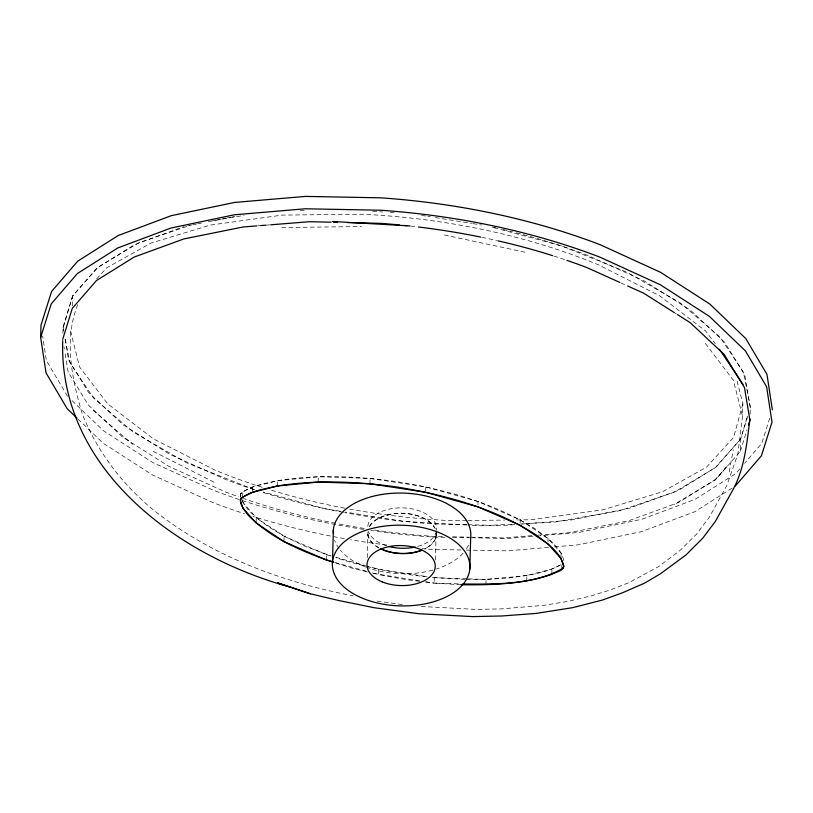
<?xml version="1.0" encoding="UTF-8"?>
<svg xmlns="http://www.w3.org/2000/svg" width="813" height="813" viewBox="0 0 813 813"><rect width="100%" height="100%" fill="white"/><g stroke="black" fill="none" stroke-linecap="round" stroke-linejoin="round"><path stroke-width="0.61" stroke-dasharray="4.07 3.05" d="M62.906 333.259L63.058 326.928L72.631 295.983L96.808 268.158L134.521 244.683L184.134 226.563M77.743 304.692C63.658 339.783 71.92 378.807 82.235 413.736C96.351 449.782 120.111 481.387 149.307 506.611C207.396 554.456 279.855 581.661 353.086 595.848M72.357 305.891L72.631 295.983L98.21 267.071L138.901 242.752L189.764 225.465M240.729 496.763L240.821 493.562C250.922 485.107 265.129 483.765 277.477 480.666C317.355 474.223 358.106 476.164 397.953 481.814C446.124 489.792 494.619 502.922 536.102 529.487C546.854 537.891 560.665 546.499 563.856 560.736M242.335 497.322L242.487 491.987L252.396 487.109L277.477 480.666L318.3 476.733L370.108 478.42L425.829 486.906L478.044 501.509L520.239 519.934L548.104 538.562L561.112 553.145L562.484 556.946M252.274 491.377L252.396 487.109M256.146 521.865L256.268 517.596L244.073 503.918M277.324 486.001L277.477 480.666M283.981 541.57L284.133 536.224C268.92 525.076 248.808 516.834 241.065 498.288C240.374 496.072 239.937 493.217 242.487 491.987L240.628 494.07M318.147 482.068L318.3 476.733M326.186 559.994L326.328 554.649L284.133 536.224L268.27 526.672L256.268 517.596M367.252 557.555L367.974 531.59A34.136 20.01 1.6 0 0 378.573 547.525M369.966 483.755L370.108 478.42M419.579 581.305L406.266 579.679L378.391 574.598L378.543 569.252L366.673 565.939M425.717 491.174L425.829 486.906M460.971 584.75L434.112 583.084L434.264 577.738L431.835 577.372M435.412 559.974L436.103 535.239M436.429 535.259L436.551 530.991M477.953 504.71L478.044 501.509M485.92 584.771L486.072 579.425C511.143 576.417 538.297 577.291 561.041 564.679M520.147 523.135L520.239 519.934M526.753 580.828L526.895 575.492L551.976 569.049L560.899 564.669M548.013 541.763L548.104 538.562M551.834 574.385L551.976 569.049M560.96 558.49L561.112 553.145M561.732 569.517L561.854 565.248M538.176 535.147L569.537 532.657L628.866 520.696L678.479 502.576L716.192 479.101L740.369 451.276L740.714 438.898L747.462 416.144M421.236 606.478L475.442 609.374L501.286 608.907L543.653 605.35L567.657 601.417L591.478 595.817L610.715 589.842L629.364 582.464L658.672 566.549L680.014 550.492L696.578 534.09L709.322 517.231L726.659 485.849L737.747 454.497L742.543 416.205L742.889 403.827L736.446 378.594M750.114 414.142L750.297 406.571L743.387 372.069L719.8 336.887L680.257 302.883L627.616 272.579M240.821 493.562L240.506 495.432M729.21 471.916L733.275 449.762M742.889 403.827L733.621 437.384L706.538 467.129L662.473 491.774L603.012 509.802L531.245 519.751L513.511 519.964M72.631 295.983L63.048 328.31L63.536 330.779M520.97 524.161L569.883 520.269L629.211 508.318L678.825 490.198L716.538 466.713L740.714 438.898L748.072 415.097M740.369 451.276L746.995 429.853M769.708 418.197L761.761 443.4L744.637 463.278M739.739 468.959L735.663 473.684L695.176 499.324L642.087 519.202L578.704 532.454L540.147 535.737M740.714 438.898L715.135 467.81L674.444 492.129L620.034 510.625L554.364 522.119L521.916 523.745M714.79 480.188L727.574 465.727L714.79 480.188L674.099 504.507M96.656 278.91L106.808 267.751L150.872 243.107L210.333 225.079L282.101 215.12L361.887 214.205A464.66 272.457 1.6 0 1 598.409 264.794L659.78 295.912L705.674 331.033L715.257 343.604M732.117 488.095L694.83 511.712L641.742 531.59L578.358 544.832L553.48 546.946M187.844 225.821L191.553 225.069M192.783 224.825L196.492 224.073M197.732 223.829L201.441 223.077M212.559 220.831L216.268 220.089M217.508 219.835L221.217 219.093M222.457 218.839L226.156 218.097M227.396 217.843L231.105 217.101M232.345 216.847L234.815 216.349M208.179 221.654L214.378 220.567M215.618 220.353L244.113 215.364M526.895 575.492L508.237 578.013L486.072 579.425L466.113 579.415M532.678 536.367L507.8 538.48L472.658 537.81M548.501 547.373L507.454 550.868L466.032 550.076M258.168 225.79L260.678 225.597M265.699 225.191L270.709 224.794M514.7 524.659L503.41 525.554L468.064 524.741M531.905 535.645L503.064 537.932L470.239 537.18M300.16 210.699L306.399 210.384M511.936 524.243L480.737 525.808L468.207 525.086M281.755 227.508L361.541 226.583M466.662 520.503L451.459 520.676A464.66 272.457 1.6 0 1 349.732 509.101M467.922 520.483L504.649 520.066M464.863 579.415L431.835 577.443M445.036 537.281L432.486 537.037A496.286 291.003 1.6 0 1 370.87 530.472M452.567 537.423L471.398 537.789M461.012 549.974L432.14 549.425A496.286 291.003 1.6 0 1 422.038 548.663M466.804 524.71L432.709 523.918A477.18 279.804 1.6 0 1 344.682 512.607M442.465 536.539L432.364 536.306A477.18 279.804 1.6 0 1 372.964 529.781M452.567 536.773L468.979 537.149M425.636 582.047L434.112 583.084L460.016 583.917M434.264 577.738L467.119 578.815M468.379 578.856L486.072 579.425M372.7 211.38L382.73 211.959M390.24 212.396L394 212.61M466.957 525.015L403.055 521.336L345.484 512.078M426.998 576.854C396.114 573.541 365.454 567.423 335.942 557.688M377.13 601.122L402.933 604.618M378.543 569.252L426.988 576.63M373.482 573.389L419.579 580.858M425.636 581.783L434.112 583.084M421.561 215.354L426.561 216.156M427.811 216.36L430.321 216.766M435.321 217.569L471.621 223.402M472.871 223.605L481.631 225.008M340.474 511.275L325.454 508.867L263.087 492.007M444.305 234.957L524.842 252.182M367.354 571.874L351.409 567.952L334.59 562.647M493.999 227.67L561.265 245.841L626.518 271.949M254.53 489.7L186.827 462.932L133.088 431.998L93.546 397.994L69.959 362.811L65.02 338.167M284.133 536.224L303.645 545.716L331.074 555.98M335.82 557.312L365.484 565.604M334.682 562.372L367.466 571.539M372.324 572.891L378.391 574.598M326.328 554.649L331.135 556.173M620.868 282.904L626.559 285.465M153.22 451.347L214.591 482.465M674.292 312.578L676.406 313.909M93.2 410.372L132.743 444.376M72.032 400.606L103.495 430.799L152.712 462.526L213.026 490.097A496.286 291.003 1.6 0 0 364.671 529.548M77.977 419.03L103.149 443.176L152.366 474.904L212.681 502.475A496.286 291.003 1.6 0 0 244.561 513.765M705.328 343.421L733.336 380.159L742.543 416.205M67.53 396.297L46.392 360.545L42.672 336.084M241.888 499.223L243.26 503.013M70.457 331.054L79.664 367.1L107.672 403.837L153.566 438.959L214.937 470.077A464.66 272.457 1.6 0 0 263.402 487.739M750.287 407.953L744.84 375.24L724.617 342.182L690.501 310.231L643.977 280.78L587.077 255.119A477.18 279.804 1.6 0 0 513.948 232.203M63.058 326.928L63.871 331.775M65.081 339.041L68.505 359.641L88.729 392.689L122.844 424.64L169.368 454.091L226.268 479.761A477.18 279.804 1.6 0 0 254.418 489.69M63.922 346.572L64.329 349.001M65.131 353.848L68.16 372.019L88.383 405.077L122.499 437.028L169.023 466.479L225.923 492.139A477.18 279.804 1.6 0 0 238.666 496.814M364.254 528.44A477.18 279.804 1.6 0 1 336.887 523.552M335.647 523.308A477.18 279.804 1.6 0 1 243.372 498.471M343.432 512.373A477.18 279.804 1.6 0 1 261.634 491.997M436.418 530.97A34.461 20.203 1.6 0 1 417.587 546.438M386.541 545.797A34.461 20.203 1.6 0 1 368.431 531.509M367.791 526.235A34.461 20.203 1.6 0 1 404.254 507.942A34.461 20.203 1.6 0 1 436.571 529.924M436.103 531.031A34.461 20.203 1.6 0 1 424.894 548.958M378.98 548.013A34.461 20.203 1.6 0 1 367.649 531.58M369.356 526.428A34.461 20.203 1.6 0 1 403.207 513.237A34.461 20.203 1.6 0 1 435.382 528.948M386.764 545.035A496.286 291.003 1.6 0 1 350.647 539.72M344.346 538.623A496.286 291.003 1.6 0 1 253.056 516.479M410.748 226.126A477.18 279.804 1.6 0 1 417.069 226.847M481.946 237.335A477.18 279.804 1.6 0 1 496.672 240.516M553.775 256.024A477.18 279.804 1.6 0 1 565.736 259.957M492.129 227.051A477.18 279.804 1.6 0 1 495.798 227.864M503.095 229.551A477.18 279.804 1.6 0 1 512.749 231.898M344.702 508.166A464.66 272.457 1.6 0 1 269.54 489.66M436.124 533.155A34.136 20.01 1.6 0 1 424.671 548.816M369.661 526.489A34.136 20.01 1.6 0 1 402.303 513.399A34.136 20.01 1.6 0 1 434.569 527.972M468.44 545.157A68.81 40.345 1.6 0 1 466.073 549.334M463.085 553.135A68.81 40.345 1.6 0 1 436.439 568.998M432.801 570.076A68.81 40.345 1.6 0 1 367.395 567.647M366.287 567.24A68.81 40.345 1.6 0 1 340.505 550.34M338.991 548.409A68.81 40.345 1.6 0 1 334.641 540.269"/><path stroke-width="1.22" d="M77.083 418.167L67.184 408.675L46.046 372.923L40.65 337.466L40.996 325.088L51.585 291.481L77.682 261.197L118.17 235.546L171.258 215.669L234.642 202.427L305.546 196.4L380.86 197.833A496.286 291.003 1.6 0 1 600.319 244.784L660.634 272.355L709.851 304.082L745.816 338.584L766.954 374.336L772.35 409.793M332.476 561.885L333.371 529.741M469.802 569.242A68.81 40.345 1.6 0 0 370.382 528.907A68.81 40.345 1.6 0 0 363.238 598.551A68.81 40.345 1.6 0 0 469.802 569.242L470.697 537.098A68.81 40.345 1.6 0 0 403.167 493.085A68.81 40.345 1.6 0 0 333.269 533.247M333.391 562.261C302.599 551.732 270.963 538.673 247.924 514.883C244.774 510.259 239.429 505.015 240.678 498.897C250.77 490.452 264.977 489.111 277.324 486.001C317.202 479.568 357.954 481.499 397.801 487.15C445.981 495.137 494.467 508.257 535.96 534.822C546.702 543.226 560.513 551.834 563.704 566.072C563.307 571.478 555.299 571.895 551.834 574.385C522.688 584.242 491.459 585.136 460.971 584.75M749.952 418.949C746.893 442.689 744.81 467.251 733.458 488.806L715.359 521.407L702.839 538.074L686.121 554.842L660.288 573.856L644.577 583.124L622.565 592.758L602.108 600.146L572.728 607.646L536.123 613.419L501.814 615.99L472.577 616.6L418.847 613.724L374.163 607.728L338.838 600.533L310.424 593.805L277.731 582.931L310.424 593.805M333.472 562.027L326.186 559.994L283.981 541.57L256.115 522.932L243.107 508.349L240.353 500.767L240.678 498.897L242.335 497.322L252.243 492.444L277.324 486.001L318.147 482.068L369.966 483.755L425.687 492.241L477.892 506.845L520.086 525.269L547.962 543.897L560.96 558.49L563.704 566.072L563.399 567.931C534.344 585.279 495.269 584.13 462.485 583.998M240.516 499.822L240.678 498.897M563.033 568.409L563.704 566.072M62.713 339.306L72.286 308.361L96.462 280.546L134.175 257.06L183.789 238.951L243.117 226.99L256.918 225.892M748.468 425.097L749.942 420.331L744.495 387.618L724.271 354.57L690.156 322.619L677.463 314.58M40.65 337.466L51.239 303.859L77.337 273.575L117.824 247.935L170.913 228.057L234.296 214.805L305.2 208.778L380.514 210.221A496.286 291.003 1.6 0 1 599.974 257.162L660.288 284.733L709.505 316.47L745.47 350.962L766.608 386.724L772.004 422.181L761.415 455.778L735.318 486.062M240.475 499.406L241.044 498.43M260.678 225.597L265.699 225.191M270.709 224.794L309.59 221.705L331.054 222.203M333.574 222.264L337.365 222.345M347.466 222.579L380.291 223.341A477.18 279.804 1.6 0 1 399.335 224.947M332.263 221.461L409.945 225.923M290.414 587.169C177.549 556.448 58.77 469.081 62.703 340.688M619.73 282.385L586.732 267.497A477.18 279.804 1.6 0 0 566.915 260.363M627.697 285.983L643.632 293.168L674.292 312.578M719.454 349.265L743.041 384.447M415.25 547.017A34.461 20.203 1.6 0 1 388.888 546.478M421.866 550.31A34.461 20.203 1.6 0 1 383.055 549.934M404.407 225.445A477.18 279.804 1.6 0 1 406.947 225.709M418.329 227A477.18 279.804 1.6 0 1 480.717 237.081M497.891 240.8A477.18 279.804 1.6 0 1 552.566 255.638M421.673 550.147A34.136 20.01 1.6 0 1 380.83 548.714M382.334 581.925A34.136 20.01 1.6 0 0 435.199 567.393A34.136 20.01 1.6 0 0 385.88 547.383A34.136 20.01 1.6 0 0 382.334 581.925"/></g></svg>
